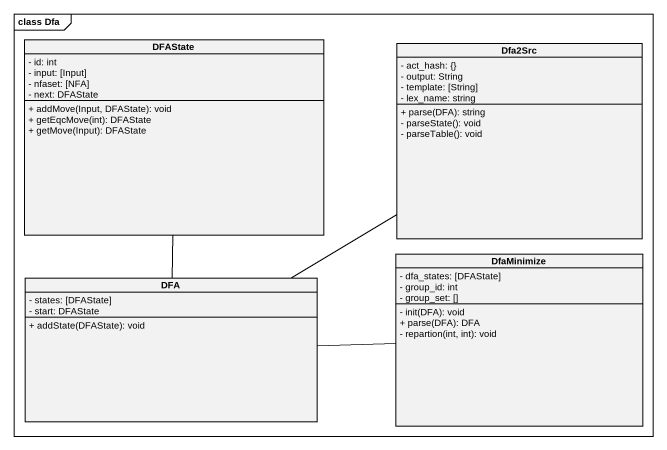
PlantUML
@startuml
mainframe class Dfa
hide circle
hide empty members
skinparam classAttributeIconSize 0
class DFAState {
  - id: int
  - input: [Input]
  - nfaset: [NFA]
  - next: DFAState
  + addMove(Input, DFAState): void
  + getEqcMove(int): DFAState
  + getMove(Input): DFAState
}
class Dfa2Src {
  - act_hash: {}
  - output: String
  - template: [String]
  - lex_name: string
  + parse(DFA): string
  - parseState(): void
  - parseTable(): void
}
class DfaMinimize {
  - dfa_states: [DFAState]
  - group_id: int
  - group_set: []
  - init(DFA): void
  + parse(DFA): DFA
  - repartion(int, int): void
}
class DFA {
  - states: [DFAState]
  - start: DFAState
  + addState(DFAState): void
}
DFAState -- DFA
DFA -up- Dfa2Src
DFA -right- DfaMinimize
@enduml
